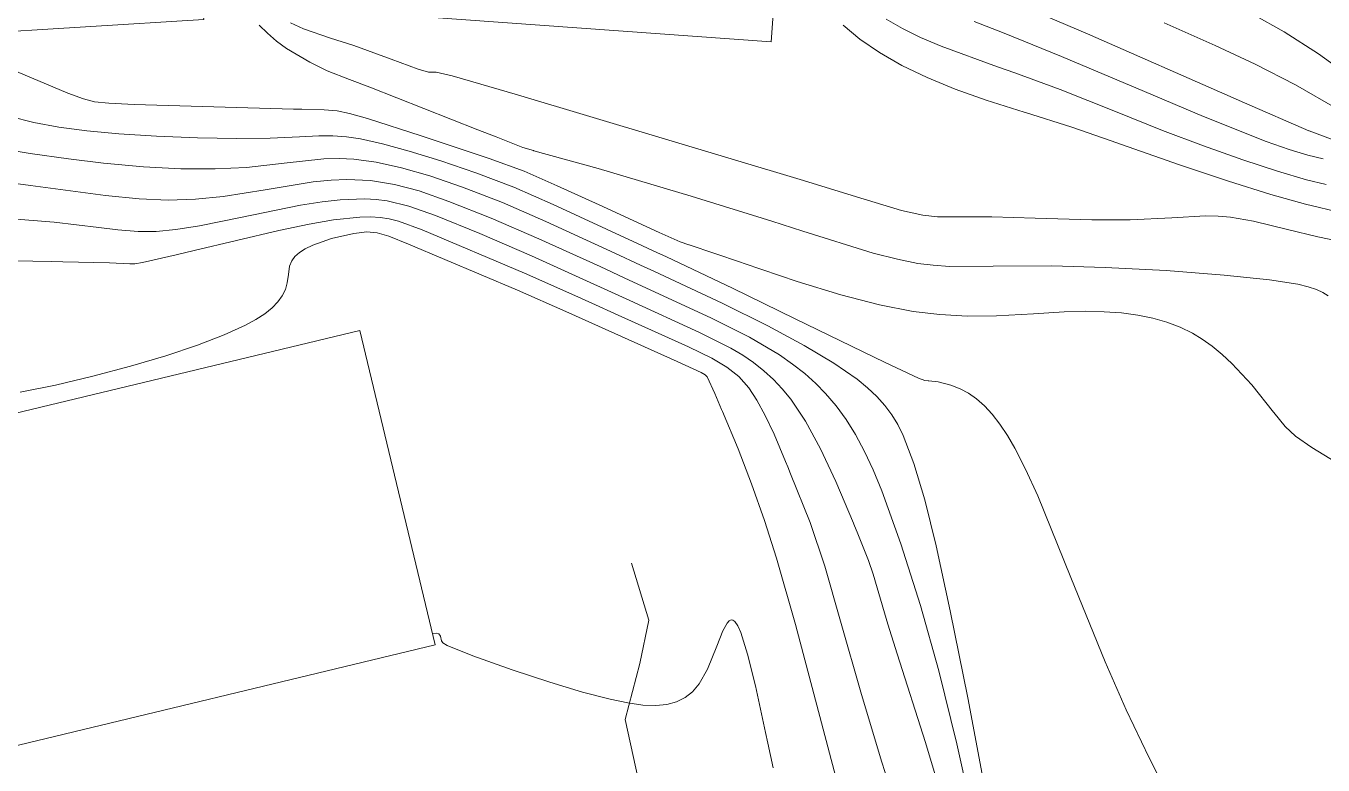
# Model space of a CAD drawing. Header units: metres. Extents: x 1233805 to 1234355, y 654698 to 655114.
# Drawn here: x 1234137.8 to 1234171.64, y 655043.3 to 655062.59 of the extents above; entities that cross this region are included whole.
import ezdxf

# ---------------------------------------------------------------- set-up
doc = ezdxf.new("R2010")
doc.units = ezdxf.units.M

msp = doc.modelspace()

# ---------------------------------------------------------------- linework, layer by layer
at = {"layer": 'ИИ_ГОРИЗОНТАЛИ_ОСН', "lineweight": 0}
for points, elevation in [([(1234163.035, 655063.441), (1234165.494, 655062.384), (1234169.292, 655060.719), (1234169.591, 655060.588), (1234171.27, 655059.856), (1234171.275, 655059.855), (1234172.71, 655059.318)], 17), ([(1234143.882, 655062.615), (1234144.1, 655062.4), (1234144.339, 655062.198), (1234144.6, 655062.005), (1234145.205, 655061.642), (1234145.654, 655061.423), (1234146.237, 655061.195), (1234146.767, 655060.995), (1234149.59, 655059.882), (1234150.063, 655059.694), (1234150.765, 655059.419), (1234151.036, 655059.337), (1234151.052, 655059.333), (1234152.727, 655058.868), (1234155.156, 655058.147), (1234157.261, 655057.494), (1234158.064, 655057.235), (1234159.905, 655056.662), (1234160.533, 655056.502), (1234161.07, 655056.396), (1234161.47, 655056.345), (1234161.889, 655056.317), (1234163.03, 655056.32), (1234164.56, 655056.33), (1234165.954, 655056.289), (1234167.543, 655056.205), (1234169.054, 655056.091), (1234170.242, 655055.967), (1234170.979, 655055.85), (1234171.249, 655055.785), (1234171.467, 655055.714), (1234171.633, 655055.638), (1234171.77, 655055.548)], 14.5), ([(1234144.704, 655062.676), (1234145.04, 655062.513), (1234145.741, 655062.275), (1234146.35, 655062.081), (1234147.326, 655061.725), (1234148.031, 655061.466), (1234148.298, 655061.389), (1234148.45, 655061.381), (1234148.498, 655061.384), (1234148.922, 655061.285), (1234150.621, 655060.789), (1234158.082, 655058.561), (1234159.469, 655058.133), (1234160.638, 655057.779), (1234161.198, 655057.649), (1234161.576, 655057.612), (1234162.121, 655057.611), (1234162.996, 655057.611), (1234164.124, 655057.575), (1234165.609, 655057.529), (1234166.609, 655057.528), (1234167.691, 655057.587), (1234168.57, 655057.634), (1234168.905, 655057.626), (1234169.223, 655057.599), (1234169.826, 655057.495), (1234170.709, 655057.282), (1234171.499, 655057.089), (1234172.091, 655056.966)], 15), ([(1234159.116, 655062.609), (1234159.551, 655062.244), (1234160.063, 655061.894), (1234160.652, 655061.56), (1234161.308, 655061.245), (1234162.042, 655060.943), (1234162.85, 655060.655), (1234163.844, 655060.339), (1234163.878, 655060.329), (1234165.083, 655059.952), (1234166.107, 655059.596), (1234166.382, 655059.498), (1234167.893, 655058.969), (1234169.174, 655058.541), (1234170.273, 655058.196), (1234171.177, 655057.94), (1234172.129, 655057.717)], 15.5), ([(1234162.535, 655062.703), (1234163.316, 655062.404), (1234164.817, 655061.795), (1234166.981, 655060.878), (1234168.521, 655060.224), (1234170.154, 655059.573), (1234170.749, 655059.364), (1234171.239, 655059.217), (1234171.638, 655059.122)], 16.5), ([(1234167.492, 655062.674), (1234168.825, 655062.083), (1234169.867, 655061.596), (1234170.922, 655061.054), (1234172.005, 655060.429)], 17.5), ([(1234137.387, 655060.228), (1234138.003, 655060.075), (1234138.658, 655059.952), (1234139.389, 655059.853), (1234140.222, 655059.775), (1234141.205, 655059.712), (1234142.274, 655059.67), (1234143.301, 655059.652), (1234144.167, 655059.661), (1234144.932, 655059.699), (1234145.439, 655059.725), (1234145.803, 655059.725), (1234146.158, 655059.699), (1234146.528, 655059.644), (1234147.097, 655059.518), (1234147.796, 655059.326), (1234148.618, 655059.069), (1234149.535, 655058.757), (1234150.523, 655058.385), (1234151.549, 655057.935), (1234153.636, 655056.969), (1234154.256, 655056.68), (1234154.509, 655056.563), (1234156.231, 655055.745), (1234157.867, 655054.949), (1234160.216, 655053.809), (1234161.087, 655053.399), (1234161.245, 655053.339), (1234161.336, 655053.326), (1234161.353, 655053.326), (1234161.6, 655053.306), (1234161.928, 655053.218), (1234162.169, 655053.125), (1234162.385, 655053.01), (1234162.596, 655052.862), (1234162.801, 655052.679), (1234163.005, 655052.459), (1234163.206, 655052.201), (1234163.403, 655051.907), (1234163.597, 655051.576), (1234163.878, 655051.026), (1234164.194, 655050.328), (1234165.061, 655048.194), (1234165.949, 655046.001), (1234166.504, 655044.745), (1234167.098, 655043.496), (1234167.702, 655042.319)], 13.5), ([(1234136.857, 655059.436), (1234137.911, 655059.263), (1234138.911, 655059.119), (1234139.824, 655059.008), (1234140.865, 655058.913), (1234141.838, 655058.864), (1234142.736, 655058.859), (1234143.554, 655058.9), (1234144.537, 655059.01), (1234145.573, 655059.12), (1234145.973, 655059.131), (1234146.351, 655059.115), (1234146.939, 655059.037), (1234147.599, 655058.892), (1234148.333, 655058.679), (1234149.184, 655058.385), (1234150.232, 655057.98), (1234151.363, 655057.487), (1234153.162, 655056.659), (1234153.832, 655056.349), (1234154.198, 655056.181), (1234155.959, 655055.353), (1234157.15, 655054.763), (1234158.1, 655054.256), (1234158.878, 655053.793), (1234159.479, 655053.377), (1234159.754, 655053.151), (1234159.995, 655052.922), (1234160.204, 655052.688), (1234160.385, 655052.442), (1234160.54, 655052.187), (1234160.68, 655051.906), (1234160.958, 655051.172), (1234161.246, 655050.224), (1234161.545, 655049.023), (1234161.913, 655047.329), (1234162.367, 655045.06), (1234163.681, 655038.058)], 13), ([(1234136.112, 655058.673), (1234137.921, 655058.427), (1234139.871, 655058.162), (1234140.755, 655058.078), (1234141.512, 655058.047), (1234142.223, 655058.067), (1234142.942, 655058.138), (1234144.037, 655058.317), (1234145.295, 655058.52), (1234145.762, 655058.567), (1234146.173, 655058.586), (1234146.787, 655058.557), (1234147.41, 655058.457), (1234148.059, 655058.285), (1234148.834, 655058.014), (1234149.939, 655057.575), (1234151.177, 655057.039), (1234152.775, 655056.31), (1234153.407, 655056.019), (1234153.877, 655055.804), (1234155.667, 655054.973), (1234156.675, 655054.467), (1234157.453, 655054.005), (1234157.799, 655053.764), (1234158.115, 655053.518), (1234158.402, 655053.264), (1234158.661, 655053.002), (1234158.937, 655052.679), (1234159.196, 655052.321), (1234159.441, 655051.926), (1234159.676, 655051.487), (1234159.903, 655051.004), (1234160.13, 655050.457), (1234160.625, 655049.079), (1234161.135, 655047.467), (1234161.611, 655045.763), (1234162.084, 655043.857), (1234162.565, 655041.708)], 12.5), ([(1234136.471, 655056.482), (1234138.478, 655056.442), (1234138.76, 655056.437), (1234139.975, 655056.412), (1234140.508, 655056.386), (1234140.521, 655056.384), (1234140.642, 655056.384), (1234140.837, 655056.415), (1234141.717, 655056.615), (1234142.191, 655056.73), (1234144.397, 655057.249), (1234145.19, 655057.415), (1234145.819, 655057.527), (1234146.506, 655057.604), (1234146.786, 655057.61), (1234147.042, 655057.593), (1234147.277, 655057.556), (1234147.517, 655057.496), (1234148.133, 655057.27), (1234150.805, 655056.143), (1234152.114, 655055.559), (1234152.558, 655055.357), (1234153.252, 655055.044), (1234155.082, 655054.213), (1234155.693, 655053.919), (1234156.084, 655053.689), (1234156.396, 655053.439), (1234156.66, 655053.143), (1234156.869, 655052.827), (1234157.085, 655052.427), (1234157.314, 655051.936), (1234157.615, 655051.224), (1234157.672, 655051.087), (1234157.748, 655050.903), (1234158.256, 655049.633), (1234158.64, 655048.494), (1234159.051, 655047.059), (1234159.595, 655045.143), (1234160.126, 655043.382), (1234161.148, 655040.21)], 11.5), ([(1234137.646, 655053.034), (1234138.567, 655053.221), (1234139.546, 655053.451), (1234140.527, 655053.711), (1234141.447, 655053.984), (1234142.273, 655054.261), (1234142.973, 655054.529), (1234143.528, 655054.781), (1234143.8, 655054.93), (1234144.03, 655055.081), (1234144.221, 655055.234), (1234144.374, 655055.39), (1234144.486, 655055.547), (1234144.566, 655055.71), (1234144.615, 655055.884), (1234144.646, 655056.106), (1234144.677, 655056.319), (1234144.731, 655056.462), (1234144.813, 655056.572), (1234144.932, 655056.677), (1234145.087, 655056.777), (1234145.279, 655056.872), (1234145.769, 655057.043), (1234146.354, 655057.175), (1234146.692, 655057.214), (1234146.962, 655057.191), (1234147.269, 655057.103), (1234147.783, 655056.899), (1234150.619, 655055.695), (1234151.881, 655055.14), (1234152.134, 655055.026), (1234153.335, 655054.487), (1234154.789, 655053.834), (1234155.415, 655053.544), (1234155.519, 655053.485), (1234155.57, 655053.435), (1234155.771, 655052.996), (1234155.946, 655052.585), (1234155.971, 655052.527), (1234156.375, 655051.555), (1234156.727, 655050.64), (1234157.063, 655049.687), (1234157.378, 655048.704), (1234157.876, 655046.972), (1234158.556, 655044.404), (1234159.094, 655042.365)], 11), ([(1234148.403, 655046.737), (1234148.507, 655046.742), (1234148.568, 655046.73), (1234148.61, 655046.667), (1234148.643, 655046.548), (1234148.643, 655046.546), (1234148.676, 655046.489), (1234148.79, 655046.423), (1234149.459, 655046.157), (1234150.481, 655045.792), (1234151.464, 655045.465), (1234152.32, 655045.207), (1234153.038, 655045.019), (1234153.502, 655044.923), (1234153.892, 655044.87), (1234154.227, 655044.857), (1234154.517, 655044.883), (1234154.772, 655044.951), (1234154.995, 655045.062), (1234155.19, 655045.218), (1234155.36, 655045.421), (1234155.577, 655045.807), (1234155.822, 655046.408), (1234155.98, 655046.804), (1234156.091, 655047.008), (1234156.143, 655047.064), (1234156.193, 655047.09), (1234156.243, 655047.084), (1234156.293, 655047.047), (1234156.366, 655046.939), (1234156.446, 655046.762), (1234156.626, 655046.199), (1234156.831, 655045.371), (1234157.091, 655044.152), (1234157.149, 655043.871), (1234157.291, 655043.228)], 10.5)]:
    msp.add_lwpolyline(points, dxfattribs=dict(at, elevation=elevation))
at = {"layer": 'ИИ_ГОРИЗОНТАЛИ_УТОЛЩ', "lineweight": 0}
for points, elevation in [([(1234169.812, 655062.891), (1234170.627, 655062.436), (1234171.516, 655061.867), (1234172.618, 655061.075)], 18), ([(1234160.241, 655062.767), (1234160.665, 655062.524), (1234161.137, 655062.292), (1234161.679, 655062.06), (1234163.146, 655061.524), (1234163.597, 655061.366), (1234164.777, 655060.93), (1234166.221, 655060.354), (1234167.451, 655059.861), (1234168.517, 655059.458), (1234169.541, 655059.095), (1234170.449, 655058.798), (1234171.208, 655058.579), (1234171.718, 655058.455)], 16), ([(1234137.554, 655061.4), (1234138.892, 655060.84), (1234139.296, 655060.685), (1234139.589, 655060.612), (1234139.957, 655060.572), (1234140.621, 655060.542), (1234144.779, 655060.423), (1234144.994, 655060.419), (1234145.577, 655060.403), (1234145.915, 655060.372), (1234146.241, 655060.307), (1234146.706, 655060.173), (1234148.111, 655059.722), (1234149.885, 655059.128), (1234150.798, 655058.799), (1234151.658, 655058.422), (1234152.749, 655057.921), (1234154.316, 655057.203), (1234154.867, 655056.958), (1234155.09, 655056.879), (1234155.103, 655056.876), (1234156.441, 655056.428), (1234156.538, 655056.394), (1234157.922, 655055.924), (1234159.055, 655055.578), (1234160.066, 655055.316), (1234160.942, 655055.143), (1234161.644, 655055.057), (1234162.364, 655055.019), (1234163.114, 655055.027), (1234164.086, 655055.082), (1234164.883, 655055.13), (1234165.429, 655055.144), (1234165.923, 655055.134), (1234166.378, 655055.102), (1234166.801, 655055.046), (1234167.197, 655054.965), (1234167.566, 655054.859), (1234167.91, 655054.727), (1234168.23, 655054.57), (1234168.487, 655054.414), (1234168.744, 655054.231), (1234169.002, 655054.02), (1234169.261, 655053.781), (1234169.777, 655053.228), (1234170.341, 655052.516), (1234170.35, 655052.504), (1234170.647, 655052.134), (1234170.918, 655051.886), (1234171.343, 655051.593), (1234172.128, 655051.116)], 14), ([(1234137.436, 655057.555), (1234138.532, 655057.471), (1234139.704, 655057.334), (1234140.196, 655057.273), (1234140.728, 655057.228), (1234141.194, 655057.229), (1234141.71, 655057.276), (1234142.329, 655057.376), (1234143.395, 655057.596), (1234144.96, 655057.911), (1234145.524, 655058.001), (1234145.996, 655058.056), (1234146.642, 655058.078), (1234146.938, 655058.061), (1234147.225, 655058.023), (1234147.788, 655057.89), (1234148.483, 655057.642), (1234149.643, 655057.171), (1234150.991, 655056.591), (1234152.426, 655055.942), (1234152.983, 655055.688), (1234153.551, 655055.43), (1234155.374, 655054.593), (1234156.188, 655054.185), (1234156.5, 655053.999), (1234156.783, 655053.806), (1234157.05, 655053.594), (1234157.299, 655053.366), (1234157.531, 655053.118), (1234157.749, 655052.85), (1234158.133, 655052.276), (1234158.528, 655051.556), (1234158.931, 655050.702), (1234159.387, 655049.616), (1234159.398, 655049.589), (1234159.501, 655049.336), (1234159.779, 655048.643), (1234159.903, 655048.285), (1234160.005, 655047.928), (1234160.284, 655046.98), (1234160.531, 655046.21), (1234161.266, 655043.894), (1234161.744, 655042.293)], 12)]:
    msp.add_lwpolyline(points, dxfattribs=dict(at, elevation=elevation))
at = {"layer": 'ИИ_СООРУЖЕНИЕ', "lineweight": 0}
msp.add_lwpolyline([(1234153.599, 655048.575), (1234154.049, 655047.083), (1234153.81, 655045.957), (1234153.43, 655044.494), (1234154.19, 655041.038), (1234154.908, 655039.461)], dxfattribs=at)
at = {"layer": 'ИИ_СТРОЕНИЕ', "lineweight": 0}
for points in [[(1234146.746, 655069.734), (1234157.73, 655068.944), (1234157.243, 655062.179), (1234146.26, 655062.968), (1234146.277, 655063.211), (1234146.625, 655068.05), (1234146.746, 655069.734)], [(1234135.923, 655067.841), (1234141.744, 655068.203), (1234142.438, 655062.755), (1234136.257, 655062.377), (1234135.923, 655067.841)], [(1234135.029, 655051.886), (1234146.505, 655054.642), (1234148.474, 655046.442), (1234136.907, 655043.656), (1234135.029, 655051.886)]]:
    msp.add_lwpolyline(points, dxfattribs=at)

doc.saveas('drawing.dxf')
